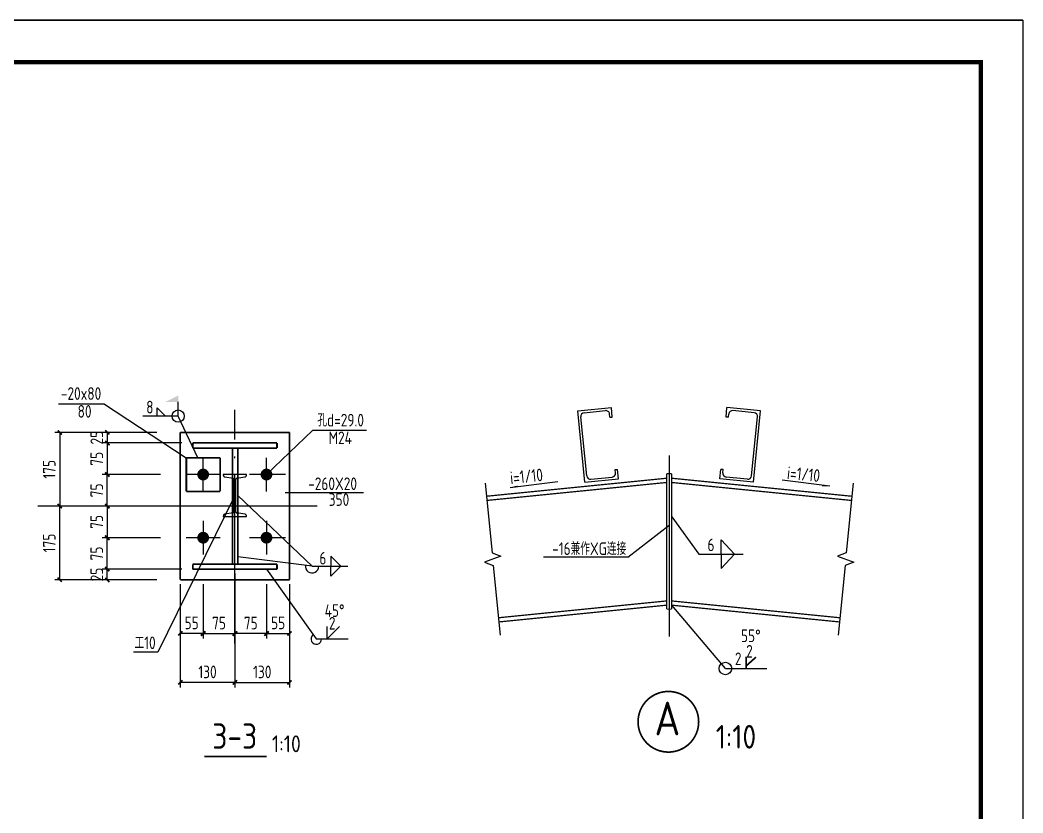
# Model space of a CAD drawing. Header units: millimetres. Extents: x 865974 to 875117, y 41124 to 44891.
# Drawn here: x 871362.8 to 871601, y 41529.3 to 41717.6 of the extents above; entities that cross this region are included whole.
import ezdxf

# ---------------------------------------------------------------- set-up
doc = ezdxf.new("R2010")
doc.units = ezdxf.units.MM
doc.header["$LTSCALE"] = 1000
doc.header["$MEASUREMENT"] = 0
for name, pattern in [('2', [11.4, 9, -0.9, 0.6, -0.9]), ('6', [8.75, 5, -1.25, 1.25, -1.25]), ('DASH', [0.35, 0.25, -0.1]), ('DOTE', [2.42, 2, -0.2, 0.02, -0.2])]:
    doc.linetypes.add(name, pattern=pattern)
for name, color, linetype in [('10', 7, 'Continuous'), ('1000', 2, 'Continuous'), ('111', 253, '6'), ('D2', 6, 'Continuous'), ('DIM', 7, 'Continuous'), ('DOTE', 1, 'DOTE'), ('FEN', 21, 'Continuous'), ('LAYER1', 51, 'Continuous'), ('M_Thin', 7, 'Continuous'), ('Prof', 2, 'Continuous'), ('STRUCTURE', 7, 'Continuous'), ('中文', 7, 'Continuous'), ('尺寸标注', 7, 'Continuous'), ('文字', 7, 'Continuous'), ('柱子', 8, 'Continuous'), ('焊缝标注', 3, 'Continuous'), ('独立基础', 2, 'Continuous'), ('编号标注', 253, 'Continuous'), ('螺栓孔标注', 253, 'Continuous'), ('轴线', 253, '2'), ('钢板标注', 253, 'Continuous')]:
    doc.layers.add(name, color=color, linetype=linetype)
doc.styles.add('GBHZ', font='gbenor.shx', dxfattribs={"width": 0.9, "bigfont": 'gbcbig.shx'})
doc.dimstyles.new('Y10', dxfattribs={"dimscale": 0, "dimtxt": 3, "dimasz": 0.01, "dimexe": 1.2, "dimexo": 1, "dimgap": 1, "dimtad": 1, "dimdec": 0, "dimlfac": 10, "dimzin": 0, "dimdsep": 46, "dimtxsty": 'GBHZ', "dimblk1": 'DX', "dimblk2": 'DX', "dimsah": 1, "dimcen": 0.09, "dimdle": 1, "dimadec": 0, "dimazin": 0, "dimtfac": 1, "dimtdec": 0, "dimtix": 1, "dimtmove": 2, "dimatfit": 3, "dimldrblk": 'DX', "dimfxl": 0, "dimtolj": 1, "dimtzin": 0, "dimarcsym": 0})

# ---------------------------------------------------------------- blocks, each defined once
blk = doc.blocks.new('DX')
at = {"color": 0, "linetype": 'ByBlock', "const_width": 40}
blk.add_lwpolyline([(-54, -51), (46, 49)], dxfattribs=at)
blk = doc.blocks.new('*D47')
at = {"layer": 'Defpoints', "color": 0, "linetype": 'ByBlock', "transparency": 16777216}
for p in [(871413.8, 41576.66), (871426.8, 41576.66), (871426.8, 41560.28)]:
    blk.add_point(p, dxfattribs=at)
at = {"layer": 'DIM', "color": 0, "linetype": 'ByBlock', "lineweight": -2, "transparency": 16777216}
for p, q in [((871413.8, 41575.66), (871413.8, 41559.08)), ((871426.8, 41575.66), (871426.8, 41559.08)), ((871413.81, 41560.28), (871426.79, 41560.28))]:
    blk.add_line(p, q, dxfattribs=at)
at = {"layer": 'DIM', "color": 0, "linetype": 'ByBlock', "lineweight": -2, "transparency": 16777216, "xscale": 0.01, "yscale": 0.01, "zscale": 0.01, "rotation": 180}
blk.add_blockref('DX', (871413.8, 41560.28), dxfattribs=at)
at = {"layer": 'DIM', "color": 0, "linetype": 'ByBlock', "lineweight": -2, "transparency": 16777216, "xscale": 0.01, "yscale": 0.01, "zscale": 0.01}
blk.add_blockref('DX', (871426.8, 41560.28), dxfattribs=at)
at = {"layer": 'DIM', "color": 0, "linetype": 'ByBlock', "transparency": 16777216, "insert": (871420.3, 41562.78), "char_height": 3, "attachment_point": 5, "style": 'GBHZ'}
blk.add_mtext('\\A1;130', dxfattribs=at)
blk = doc.blocks.new('*D48')
at = {"layer": 'Defpoints', "color": 0, "linetype": 'ByBlock', "transparency": 16777216}
for p in [(871413.8, 41577.92), (871400.8, 41576.66), (871400.8, 41560.28)]:
    blk.add_point(p, dxfattribs=at)
at = {"layer": 'DIM', "color": 0, "linetype": 'ByBlock', "lineweight": -2, "transparency": 16777216}
for p, q in [((871413.8, 41576.92), (871413.8, 41559.08)), ((871400.8, 41575.66), (871400.8, 41559.08)), ((871413.79, 41560.28), (871400.81, 41560.28))]:
    blk.add_line(p, q, dxfattribs=at)
at = {"layer": 'DIM', "color": 0, "linetype": 'ByBlock', "lineweight": -2, "transparency": 16777216, "xscale": 0.01, "yscale": 0.01, "zscale": 0.01, "rotation": 180}
blk.add_blockref('DX', (871400.8, 41560.28), dxfattribs=at)
at = {"layer": 'DIM', "color": 0, "linetype": 'ByBlock', "lineweight": -2, "transparency": 16777216, "xscale": 0.01, "yscale": 0.01, "zscale": 0.01}
blk.add_blockref('DX', (871413.8, 41560.28), dxfattribs=at)
at = {"layer": 'DIM', "color": 0, "linetype": 'ByBlock', "transparency": 16777216, "insert": (871407.3, 41562.78), "char_height": 3, "attachment_point": 5, "style": 'GBHZ'}
blk.add_mtext('\\A1;130', dxfattribs=at)
blk = doc.blocks.new('*D49')
at = {"layer": 'Defpoints', "color": 0, "linetype": 'ByBlock', "transparency": 16777216}
for p in [(871392.66, 41619.66), (871372.21, 41602.16), (871389.66, 41602.16)]:
    blk.add_point(p, dxfattribs=at)
at = {"layer": 'DIM', "color": 0, "linetype": 'ByBlock', "lineweight": -2, "transparency": 16777216}
for p, q in [((871391.66, 41619.66), (871371.01, 41619.66)), ((871372.21, 41619.65), (871372.21, 41602.17)), ((871388.66, 41602.16), (871371.01, 41602.16))]:
    blk.add_line(p, q, dxfattribs=at)
at = {"layer": 'DIM', "color": 0, "linetype": 'ByBlock', "lineweight": -2, "transparency": 16777216, "xscale": 0.01, "yscale": 0.01, "zscale": 0.01}
for p, rotation in [((871372.21, 41619.66), 90), ((871372.21, 41602.16), 270)]:
    blk.add_blockref('DX', p, dxfattribs=dict(at, rotation=rotation))
at = {"layer": 'DIM', "color": 0, "linetype": 'ByBlock', "transparency": 16777216, "insert": (871369.71, 41610.91), "char_height": 3, "attachment_point": 5, "rotation": 90, "style": 'GBHZ'}
blk.add_mtext('\\A1;175', dxfattribs=at)
blk = doc.blocks.new('*D50')
at = {"layer": 'Defpoints', "color": 0, "linetype": 'ByBlock', "transparency": 16777216}
for p in [(871372.21, 41602.16), (871389.66, 41602.16), (871392.66, 41584.66)]:
    blk.add_point(p, dxfattribs=at)
at = {"layer": 'DIM', "color": 0, "linetype": 'ByBlock', "lineweight": -2, "transparency": 16777216}
for p, q in [((871388.66, 41602.16), (871371.01, 41602.16)), ((871372.21, 41584.67), (871372.21, 41602.15)), ((871391.66, 41584.66), (871371.01, 41584.66))]:
    blk.add_line(p, q, dxfattribs=at)
at = {"layer": 'DIM', "color": 0, "linetype": 'ByBlock', "lineweight": -2, "transparency": 16777216, "xscale": 0.01, "yscale": 0.01, "zscale": 0.01}
for p, rotation in [((871372.21, 41602.16), 90), ((871372.21, 41584.66), 270)]:
    blk.add_blockref('DX', p, dxfattribs=dict(at, rotation=rotation))
at = {"layer": 'DIM', "color": 0, "linetype": 'ByBlock', "transparency": 16777216, "insert": (871369.71, 41593.41), "char_height": 3, "attachment_point": 5, "rotation": 90, "style": 'GBHZ'}
blk.add_mtext('\\A1;175', dxfattribs=at)
blk = doc.blocks.new('*D51')
at = {"layer": 'Defpoints', "color": 0, "linetype": 'ByBlock', "transparency": 16777216}
for p in [(871400.8, 41584.66), (871406.27, 41584.66), (871400.8, 41571.92)]:
    blk.add_point(p, dxfattribs=at)
at = {"layer": 'DIM', "color": 0, "linetype": 'ByBlock', "lineweight": -2, "transparency": 16777216}
for p, q in [((871400.8, 41583.66), (871400.8, 41570.72)), ((871406.27, 41583.66), (871406.27, 41570.72)), ((871406.26, 41571.92), (871400.81, 41571.92))]:
    blk.add_line(p, q, dxfattribs=at)
at = {"layer": 'DIM', "color": 0, "linetype": 'ByBlock', "lineweight": -2, "transparency": 16777216, "xscale": 0.01, "yscale": 0.01, "zscale": 0.01, "rotation": 180}
blk.add_blockref('DX', (871400.8, 41571.92), dxfattribs=at)
at = {"layer": 'DIM', "color": 0, "linetype": 'ByBlock', "lineweight": -2, "transparency": 16777216, "xscale": 0.01, "yscale": 0.01, "zscale": 0.01}
blk.add_blockref('DX', (871406.27, 41571.92), dxfattribs=at)
at = {"layer": 'DIM', "color": 0, "linetype": 'ByBlock', "transparency": 16777216, "insert": (871403.53, 41574.42), "char_height": 3, "attachment_point": 5, "style": 'GBHZ'}
blk.add_mtext('\\A1;55', dxfattribs=at)
blk = doc.blocks.new('*D52')
at = {"layer": 'Defpoints', "color": 0, "linetype": 'ByBlock', "transparency": 16777216}
for p in [(871413.8, 41587.16), (871406.27, 41584.66), (871413.8, 41571.89)]:
    blk.add_point(p, dxfattribs=at)
at = {"layer": 'DIM', "color": 0, "linetype": 'ByBlock', "lineweight": -2, "transparency": 16777216}
for p, q in [((871413.8, 41586.16), (871413.8, 41570.69)), ((871406.27, 41583.66), (871406.27, 41570.69)), ((871406.28, 41571.89), (871413.79, 41571.89))]:
    blk.add_line(p, q, dxfattribs=at)
at = {"layer": 'DIM', "color": 0, "linetype": 'ByBlock', "lineweight": -2, "transparency": 16777216, "xscale": 0.01, "yscale": 0.01, "zscale": 0.01, "rotation": 180}
blk.add_blockref('DX', (871406.27, 41571.89), dxfattribs=at)
at = {"layer": 'DIM', "color": 0, "linetype": 'ByBlock', "lineweight": -2, "transparency": 16777216, "xscale": 0.01, "yscale": 0.01, "zscale": 0.01}
blk.add_blockref('DX', (871413.8, 41571.89), dxfattribs=at)
at = {"layer": 'DIM', "color": 0, "linetype": 'ByBlock', "transparency": 16777216, "insert": (871410.03, 41574.39), "char_height": 3, "attachment_point": 5, "style": 'GBHZ'}
blk.add_mtext('\\A1;75', dxfattribs=at)
blk = doc.blocks.new('*D53')
at = {"layer": 'Defpoints', "color": 0, "linetype": 'ByBlock', "transparency": 16777216}
for p in [(871396.23, 41619.66), (871383.5, 41617.16), (871402.23, 41617.16)]:
    blk.add_point(p, dxfattribs=at)
at = {"layer": 'DIM', "color": 0, "linetype": 'ByBlock', "lineweight": -2, "transparency": 16777216}
for p, q in [((871395.23, 41619.66), (871382.3, 41619.66)), ((871383.5, 41619.67), (871383.5, 41619.68)), ((871383.5, 41619.66), (871383.5, 41617.16)), ((871401.23, 41617.16), (871382.3, 41617.16)), ((871383.5, 41617.15), (871383.5, 41617.14))]:
    blk.add_line(p, q, dxfattribs=at)
at = {"layer": 'DIM', "color": 0, "linetype": 'ByBlock', "lineweight": -2, "transparency": 16777216, "xscale": 0.01, "yscale": 0.01, "zscale": 0.01}
for p, rotation in [((871383.5, 41619.66), 270), ((871383.5, 41617.16), 90)]:
    blk.add_blockref('DX', p, dxfattribs=dict(at, rotation=rotation))
at = {"layer": 'DIM', "color": 0, "linetype": 'ByBlock', "transparency": 16777216, "insert": (871381, 41618.41), "char_height": 3, "attachment_point": 5, "rotation": 90, "style": 'GBHZ'}
blk.add_mtext('\\A1;25', dxfattribs=at)
blk = doc.blocks.new('*D54')
at = {"layer": 'Defpoints', "color": 0, "linetype": 'ByBlock', "transparency": 16777216}
for p in [(871402.23, 41617.16), (871383.5, 41609.66), (871397.16, 41609.66)]:
    blk.add_point(p, dxfattribs=at)
at = {"layer": 'DIM', "color": 0, "linetype": 'ByBlock', "lineweight": -2, "transparency": 16777216}
for p, q in [((871401.23, 41617.16), (871382.3, 41617.16)), ((871383.5, 41617.15), (871383.5, 41609.67)), ((871396.16, 41609.66), (871382.3, 41609.66))]:
    blk.add_line(p, q, dxfattribs=at)
at = {"layer": 'DIM', "color": 0, "linetype": 'ByBlock', "lineweight": -2, "transparency": 16777216, "xscale": 0.01, "yscale": 0.01, "zscale": 0.01}
for p, rotation in [((871383.5, 41617.16), 90), ((871383.5, 41609.66), 270)]:
    blk.add_blockref('DX', p, dxfattribs=dict(at, rotation=rotation))
at = {"layer": 'DIM', "color": 0, "linetype": 'ByBlock', "transparency": 16777216, "insert": (871381, 41613.41), "char_height": 3, "attachment_point": 5, "rotation": 90, "style": 'GBHZ'}
blk.add_mtext('\\A1;75', dxfattribs=at)
blk = doc.blocks.new('*D55')
at = {"layer": 'Defpoints', "color": 0, "linetype": 'ByBlock', "transparency": 16777216}
for p in [(871383.5, 41587.16), (871402.23, 41587.16), (871396.23, 41584.66)]:
    blk.add_point(p, dxfattribs=at)
at = {"layer": 'DIM', "color": 0, "linetype": 'ByBlock', "lineweight": -2, "transparency": 16777216}
for p, q in [((871401.23, 41587.16), (871382.3, 41587.16)), ((871383.5, 41587.17), (871383.5, 41587.18)), ((871383.5, 41584.66), (871383.5, 41587.16)), ((871395.23, 41584.66), (871382.3, 41584.66)), ((871383.5, 41584.65), (871383.5, 41584.64))]:
    blk.add_line(p, q, dxfattribs=at)
at = {"layer": 'DIM', "color": 0, "linetype": 'ByBlock', "lineweight": -2, "transparency": 16777216, "xscale": 0.01, "yscale": 0.01, "zscale": 0.01}
for p, rotation in [((871383.5, 41587.16), 270), ((871383.5, 41584.66), 90)]:
    blk.add_blockref('DX', p, dxfattribs=dict(at, rotation=rotation))
at = {"layer": 'DIM', "color": 0, "linetype": 'ByBlock', "transparency": 16777216, "insert": (871381, 41585.91), "char_height": 3, "attachment_point": 5, "rotation": 90, "style": 'GBHZ'}
blk.add_mtext('\\A1;25', dxfattribs=at)
blk = doc.blocks.new('*D56')
at = {"layer": 'Defpoints', "color": 0, "linetype": 'ByBlock', "transparency": 16777216}
for p in [(871421.34, 41584.66), (871426.8, 41584.66), (871426.8, 41571.92)]:
    blk.add_point(p, dxfattribs=at)
at = {"layer": 'DIM', "color": 0, "linetype": 'ByBlock', "lineweight": -2, "transparency": 16777216}
for p, q in [((871421.34, 41583.66), (871421.34, 41570.72)), ((871426.8, 41583.66), (871426.8, 41570.72)), ((871421.35, 41571.92), (871426.79, 41571.92))]:
    blk.add_line(p, q, dxfattribs=at)
at = {"layer": 'DIM', "color": 0, "linetype": 'ByBlock', "lineweight": -2, "transparency": 16777216, "xscale": 0.01, "yscale": 0.01, "zscale": 0.01, "rotation": 180}
blk.add_blockref('DX', (871421.34, 41571.92), dxfattribs=at)
at = {"layer": 'DIM', "color": 0, "linetype": 'ByBlock', "lineweight": -2, "transparency": 16777216, "xscale": 0.01, "yscale": 0.01, "zscale": 0.01}
blk.add_blockref('DX', (871426.8, 41571.92), dxfattribs=at)
at = {"layer": 'DIM', "color": 0, "linetype": 'ByBlock', "transparency": 16777216, "insert": (871424.07, 41574.42), "char_height": 3, "attachment_point": 5, "style": 'GBHZ'}
blk.add_mtext('\\A1;55', dxfattribs=at)
blk = doc.blocks.new('*D57')
at = {"layer": 'Defpoints', "color": 0, "linetype": 'ByBlock', "transparency": 16777216}
for p in [(871413.8, 41587.16), (871421.34, 41584.66), (871413.8, 41571.89)]:
    blk.add_point(p, dxfattribs=at)
at = {"layer": 'DIM', "color": 0, "linetype": 'ByBlock', "lineweight": -2, "transparency": 16777216}
for p, q in [((871413.8, 41586.16), (871413.8, 41570.69)), ((871421.34, 41583.66), (871421.34, 41570.69)), ((871421.33, 41571.89), (871413.81, 41571.89))]:
    blk.add_line(p, q, dxfattribs=at)
at = {"layer": 'DIM', "color": 0, "linetype": 'ByBlock', "lineweight": -2, "transparency": 16777216, "xscale": 0.01, "yscale": 0.01, "zscale": 0.01, "rotation": 180}
blk.add_blockref('DX', (871413.8, 41571.89), dxfattribs=at)
at = {"layer": 'DIM', "color": 0, "linetype": 'ByBlock', "lineweight": -2, "transparency": 16777216, "xscale": 0.01, "yscale": 0.01, "zscale": 0.01}
blk.add_blockref('DX', (871421.34, 41571.89), dxfattribs=at)
at = {"layer": 'DIM', "color": 0, "linetype": 'ByBlock', "transparency": 16777216, "insert": (871417.57, 41574.39), "char_height": 3, "attachment_point": 5, "style": 'GBHZ'}
blk.add_mtext('\\A1;75', dxfattribs=at)
blk = doc.blocks.new('*D357')
at = {"layer": 'Defpoints', "color": 0, "linetype": 'ByBlock', "transparency": 16777216}
for p in [(871383.5, 41609.66), (871397.16, 41609.66), (871402.23, 41602.16)]:
    blk.add_point(p, dxfattribs=at)
at = {"layer": 'DIM', "color": 0, "linetype": 'ByBlock', "lineweight": -2, "transparency": 16777216}
for p, q in [((871396.16, 41609.66), (871382.3, 41609.66)), ((871383.5, 41602.17), (871383.5, 41609.65)), ((871401.23, 41602.16), (871382.3, 41602.16))]:
    blk.add_line(p, q, dxfattribs=at)
at = {"layer": 'DIM', "color": 0, "linetype": 'ByBlock', "lineweight": -2, "transparency": 16777216, "xscale": 0.01, "yscale": 0.01, "zscale": 0.01}
for p, rotation in [((871383.5, 41609.66), 90), ((871383.5, 41602.16), 270)]:
    blk.add_blockref('DX', p, dxfattribs=dict(at, rotation=rotation))
at = {"layer": 'DIM', "color": 0, "linetype": 'ByBlock', "transparency": 16777216, "insert": (871381, 41605.91), "char_height": 3, "attachment_point": 5, "rotation": 90, "style": 'GBHZ'}
blk.add_mtext('\\A1;75', dxfattribs=at)
blk = doc.blocks.new('*D359')
at = {"layer": 'Defpoints', "color": 0, "linetype": 'ByBlock', "transparency": 16777216}
for p in [(871383.5, 41594.66), (871397.16, 41594.66), (871402.23, 41587.16)]:
    blk.add_point(p, dxfattribs=at)
at = {"layer": 'DIM', "color": 0, "linetype": 'ByBlock', "lineweight": -2, "transparency": 16777216}
for p, q in [((871396.16, 41594.66), (871382.3, 41594.66)), ((871383.5, 41587.17), (871383.5, 41594.65)), ((871401.23, 41587.16), (871382.3, 41587.16))]:
    blk.add_line(p, q, dxfattribs=at)
at = {"layer": 'DIM', "color": 0, "linetype": 'ByBlock', "lineweight": -2, "transparency": 16777216, "xscale": 0.01, "yscale": 0.01, "zscale": 0.01}
for p, rotation in [((871383.5, 41594.66), 90), ((871383.5, 41587.16), 270)]:
    blk.add_blockref('DX', p, dxfattribs=dict(at, rotation=rotation))
at = {"layer": 'DIM', "color": 0, "linetype": 'ByBlock', "transparency": 16777216, "insert": (871381, 41590.91), "char_height": 3, "attachment_point": 5, "rotation": 90, "style": 'GBHZ'}
blk.add_mtext('\\A1;75', dxfattribs=at)
blk = doc.blocks.new('*D358')
at = {"layer": 'Defpoints', "color": 0, "linetype": 'ByBlock', "transparency": 16777216}
for p in [(871402.23, 41602.16), (871383.5, 41594.66), (871397.16, 41594.66)]:
    blk.add_point(p, dxfattribs=at)
at = {"layer": 'DIM', "color": 0, "linetype": 'ByBlock', "lineweight": -2, "transparency": 16777216}
for p, q in [((871401.23, 41602.16), (871382.3, 41602.16)), ((871383.5, 41602.15), (871383.5, 41594.67)), ((871396.16, 41594.66), (871382.3, 41594.66))]:
    blk.add_line(p, q, dxfattribs=at)
at = {"layer": 'DIM', "color": 0, "linetype": 'ByBlock', "lineweight": -2, "transparency": 16777216, "xscale": 0.01, "yscale": 0.01, "zscale": 0.01}
for p, rotation in [((871383.5, 41602.16), 90), ((871383.5, 41594.66), 270)]:
    blk.add_blockref('DX', p, dxfattribs=dict(at, rotation=rotation))
at = {"layer": 'DIM', "color": 0, "linetype": 'ByBlock', "transparency": 16777216, "insert": (871381, 41598.41), "char_height": 3, "attachment_point": 5, "rotation": 90, "style": 'GBHZ'}
blk.add_mtext('\\A1;75', dxfattribs=at)

msp = doc.modelspace()

# ---------------------------------------------------------------- linework, layer by layer
at = {"color": 0}
for p, q in [((871600.98, 41717.604), (870759.98, 41717.604)), ((870759.98, 41717.604), (871600.98, 41717.604)), ((871600.98, 41717.604), (871600.98, 41123.604))]:
    msp.add_line(p, q, dxfattribs=at)
at = {"color": 7}
for p, q in [((871479.197, 41606.62), (871490.53, 41608.04)), ((871555.085, 41606.872), (871543.752, 41608.292))]:
    msp.add_line(p, q, dxfattribs=at)
at = {"color": 86}
for p, q in [((871507.139, 41590.054), (871516.952, 41597.623)), ((871507.139, 41590.054), (871487.095, 41590.054)), ((871530.322, 41563.59, 2), (871517.552, 41578.633)), ((871530.322, 41563.59, 2), (871540.162, 41563.59, 2))]:
    msp.add_line(p, q, dxfattribs=at)
at = {"color": 0, "const_width": 1}
msp.add_lwpolyline([(871590.98, 41133.604), (870784.98, 41133.604), (870784.98, 41707.604), (871590.98, 41707.604)], close=True, dxfattribs=at)
at = {"color": 7}
for points in [[(871479.197, 41606.62, 0, 0.4, 0), (871480.982, 41606.844, 0.4, 0.4, 0)], [(871555.085, 41606.872, 0, 0.4, 0), (871553.3, 41607.096, 0.4, 0.4, 0)]]:
    msp.add_lwpolyline(points, format="xyseb", dxfattribs=at)
at = {"color": 86, "const_width": 0.4, "elevation": 2}
for points in [[(871535.242, 41563.59), (871535.242, 41566.391)], [(871535.242, 41564.212), (871537.568, 41566.287)]]:
    msp.add_lwpolyline(points, dxfattribs=at)
at = {"ltscale": 0.5, "const_width": 0.4}
msp.add_lwpolyline([(871509.562, 41550.938, 1), (871523.962, 41550.938, 1)], format="xyb", close=True, dxfattribs=at)
at = {"color": 86}
msp.add_circle((871530.322, 41563.59, 2), 1.5, dxfattribs=at)
at = {"layer": '10', "linetype": 'ByBlock'}
for p, q in [((871406.266, 41605.66), (871406.266, 41613.66)), ((871421.303, 41605.66), (871421.303, 41613.66)), ((871410.266, 41609.66), (871402.266, 41609.66)), ((871425.803, 41609.66), (871417.303, 41609.66)), ((871406.266, 41598.66), (871406.266, 41590.66)), ((871421.303, 41598.66), (871421.303, 41590.66)), ((871410.266, 41594.66), (871402.266, 41594.66)), ((871425.803, 41594.66), (871417.303, 41594.66))]:
    msp.add_line(p, q, dxfattribs=at)
at = {"layer": '10', "linetype": 'ByBlock', "const_width": 1.4}
for points in [[(871406.266, 41610.36, 1), (871406.266, 41608.96, 1), (871406.266, 41610.36, 1)], [(871421.303, 41610.36, 1), (871421.303, 41608.96, 1), (871421.303, 41610.36, 1)], [(871406.266, 41593.96, -1), (871406.266, 41595.36, -1), (871406.266, 41593.96, -1)], [(871421.303, 41593.96, -1), (871421.303, 41595.36, -1), (871421.303, 41593.96, -1)]]:
    msp.add_lwpolyline(points, format="xyb", close=True, dxfattribs=at)
at = {"layer": '10', "const_width": 0.45, "elevation": 3}
msp.add_lwpolyline([(871406.517, 41542.688), (871421.38, 41542.688)], dxfattribs=at)
at = {"layer": '1000', "linetype": 'ByBlock', "const_width": 0.4}
for points in [[(871400.803, 41619.66), (871426.803, 41619.66)], [(871400.803, 41619.66), (871400.803, 41584.66)], [(871426.803, 41584.66), (871426.803, 41619.66)], [(871403.803, 41617.16), (871423.803, 41617.16)], [(871403.803, 41615.96), (871403.803, 41617.16)], [(871423.803, 41617.16), (871423.803, 41615.96)], [(871423.803, 41615.96), (871403.803, 41615.96)], [(871413.266, 41588.36), (871413.266, 41615.96)], [(871414.466, 41588.36), (871414.466, 41615.96)], [(871402.266, 41613.66), (871402.266, 41605.66)], [(871410.266, 41613.66), (871402.266, 41613.66)], [(871410.266, 41605.66), (871410.266, 41613.66)], [(871402.266, 41605.66), (871410.266, 41605.66)], [(871403.803, 41588.36), (871403.803, 41587.16)], [(871423.803, 41588.36), (871403.803, 41588.36)], [(871403.803, 41587.16), (871423.803, 41587.16)], [(871423.803, 41587.16), (871423.803, 41588.36)], [(871400.803, 41584.66), (871426.803, 41584.66)]]:
    msp.add_lwpolyline(points, dxfattribs=at)
msp.add_lwpolyline([(871413.803, 41584.76, 1), (871413.803, 41584.56, 1), (871413.803, 41584.76, 1)], format="xyb", close=True, dxfattribs=at)
at = {"layer": '111'}
msp.add_line((871516.952, 41614.151), (871516.952, 41571.158), dxfattribs=at)
at = {"layer": 'D2'}
for p, q in [((871495.26, 41624.767), (871503.218, 41625.563)), ((871496.952, 41607.848), (871495.26, 41624.767)), ((871496.774, 41624.345), (871501.817, 41624.85)), ((871503.443, 41623.314), (871503.218, 41625.563)), ((871530.46, 41623.314), (871530.685, 41625.563)), ((871538.644, 41624.767), (871530.685, 41625.563)), ((871537.129, 41624.345), (871532.086, 41624.85)), ((871536.952, 41607.848), (871538.644, 41624.767)), ((871497.367, 41609.362), (871495.967, 41623.359)), ((871502.883, 41623.258), (871502.804, 41624.042)), ((871502.883, 41623.258), (871503.443, 41623.314)), ((871531.021, 41623.258), (871530.46, 41623.314)), ((871531.021, 41623.258), (871531.099, 41624.042)), ((871536.537, 41609.362), (871537.937, 41623.359)), ((871504.125, 41610.83), (871504.686, 41610.886)), ((871504.204, 41610.045), (871504.125, 41610.83)), ((871504.91, 41608.644), (871504.686, 41610.886)), ((871528.993, 41608.644), (871529.217, 41610.886)), ((871529.778, 41610.83), (871529.217, 41610.886)), ((871529.7, 41610.045), (871529.778, 41610.83)), ((871496.952, 41607.848), (871504.91, 41608.644)), ((871498.353, 41608.554), (871503.397, 41609.059)), ((871536.952, 41607.848), (871528.993, 41608.644)), ((871535.55, 41608.554), (871530.507, 41609.059))]:
    msp.add_line(p, q, dxfattribs=at)
for centre, start, end in [((871496.864, 41623.448), 95.71062, 185.71062), ((871501.907, 41623.953), 5.71062, 95.71062), ((871531.996, 41623.953), 84.28938, 174.28938), ((871537.04, 41623.448), 354.28938, 84.28938), ((871503.307, 41609.956), 275.71062, 5.71062), ((871530.597, 41609.956), 174.28938, 264.28938), ((871498.264, 41609.451), 185.71062, 275.71062), ((871535.64, 41609.451), 264.28938, 354.28938)]:
    msp.add_arc(centre, 0.902, start, end, dxfattribs=at)
at = {"layer": 'DIM'}
for p, q in [((871529.287, 41594.159), (871532.508, 41590.739)), ((871529.287, 41590.739), (871529.287, 41594.159)), ((871529.287, 41587.319), (871532.508, 41590.739)), ((871529.287, 41590.739), (871529.287, 41587.319))]:
    msp.add_line(p, q, dxfattribs=at)
at = {"layer": 'DOTE', "linetype": 'DOTE', "ltscale": 0.02}
for p, q in [((871413.803, 41569.568), (871413.803, 41625.017)), ((871433.313, 41602.16), (871366.962, 41602.16))]:
    msp.add_line(p, q, dxfattribs=at)
at = {"layer": 'FEN'}
msp.add_line((871535.242, 41563.59, 2), (871535.242, 41565.59, 2), dxfattribs=at)
at = {"layer": 'FEN', "elevation": 0.362}
msp.add_lwpolyline([(871517.552, 41578.633, 0, 0.4, 0), (871519.574, 41576.252, 0.4, 0.4, 0)], format="xyseb", dxfattribs=at)
at = {"layer": 'M_Thin'}
for points in [[(871473.228, 41607.636), (871474.885, 41591.069), (871476.975, 41590.273), (871473.094, 41588.88), (871475.184, 41588.084), (871476.84, 41571.517)], [(871560.675, 41607.636), (871559.018, 41591.069), (871556.929, 41590.273), (871560.809, 41588.88), (871558.72, 41588.084), (871557.063, 41571.517)]]:
    msp.add_lwpolyline(points, dxfattribs=at)
at = {"layer": 'Prof', "linetype": 'DASH', "ltscale": 5}
msp.add_lwpolyline([(871411.053, 41599.66), (871416.553, 41599.66), (871416.553, 41599.81, 0.3689195), (871416.195, 41600.229), (871414.252, 41600.553, -0.3689195), (871414.028, 41600.816), (871414.028, 41608.505, -0.3689195), (871414.252, 41608.767), (871416.195, 41609.091, 0.3689195), (871416.553, 41609.511), (871416.553, 41609.66), (871411.053, 41609.66), (871411.053, 41609.511, 0.3689195), (871411.412, 41609.091), (871413.354, 41608.767, -0.3689195), (871413.578, 41608.505), (871413.578, 41600.816, -0.3689195), (871413.354, 41600.553), (871411.412, 41600.229, 0.3689195), (871411.053, 41599.81)], format="xyb", close=True, dxfattribs=at)
at = {"layer": '尺寸标注', "color": 0}
for p, q in [((871413.803, 41604.66), (871395.474, 41567.454)), ((871414.028, 41604.66), (871413.578, 41604.66)), ((871395.474, 41567.454), (871389.704, 41567.454))]:
    msp.add_line(p, q, dxfattribs=at)
at = {"layer": '尺寸标注'}
msp.add_circle((871400.328, 41623.54), 1.46, dxfattribs=at)
msp.add_arc((871432.133, 41587.887), 1.59, 172.73102, 0, dxfattribs=at)
at = {"layer": '柱子', "const_width": 0.3}
for points in [[(871473.542, 41604.502), (871516.352, 41608.783)], [(871473.641, 41603.507), (871516.352, 41607.778)], [(871516.352, 41609.843), (871516.352, 41577.693)], [(871516.352, 41609.843), (871517.552, 41609.843)], [(871517.552, 41609.843), (871517.552, 41577.693)], [(871517.552, 41608.783), (871560.362, 41604.502)], [(871517.552, 41607.778), (871560.262, 41603.507)], [(871476.428, 41575.646), (871516.352, 41579.638)], [(871517.552, 41579.638), (871557.476, 41575.646)], [(871476.527, 41574.651), (871516.352, 41578.633)], [(871516.352, 41577.693), (871517.552, 41577.693)], [(871517.552, 41578.633), (871557.377, 41574.651)]]:
    msp.add_lwpolyline(points, dxfattribs=at)
at = {"layer": '焊缝标注', "linetype": 'ByBlock'}
for p, q in [((871400.328, 41623.54), (871400.328, 41626.904)), ((871395.328, 41623.54), (871395.328, 41625.54)), ((871397.328, 41623.54), (871395.328, 41625.54)), ((871400.328, 41623.54), (871391.908, 41623.54)), ((871405.015, 41613.66), (871400.328, 41623.54)), ((871414.466, 41604.66), (871432.133, 41587.887)), ((871432.133, 41587.887), (871414.466, 41590.14)), ((871436.575, 41590.287), (871438.975, 41587.887)), ((871436.575, 41590.287), (871436.575, 41587.887)), ((871421.272, 41587.16), (871433.144, 41570.603)), ((871432.133, 41587.887), (871440.644, 41587.887)), ((871436.575, 41585.487), (871438.975, 41587.887)), ((871436.575, 41585.487), (871436.575, 41587.887)), ((871435.679, 41570.603), (871438.679, 41573.603)), ((871435.679, 41570.603), (871435.679, 41573.603)), ((871433.144, 41570.603), (871440.679, 41570.603))]:
    msp.add_line(p, q, dxfattribs=at)
msp.add_arc((871433.144, 41570.603), 1.25, 130.18372, 0, dxfattribs=at)
msp.add_solid([(871400.328, 41626.904), (871397.328, 41626.904), (871400.328, 41628.404)], dxfattribs=at)
at = {"layer": '独立基础', "color": 7}
for p, q in [((871517.552, 41599.634), (871524.024, 41590.739)), ((871524.024, 41590.739), (871534.551, 41590.739))]:
    msp.add_line(p, q, dxfattribs=at)
at = {"layer": '编号标注', "linetype": 'ByBlock', "const_width": 0.2}
msp.add_lwpolyline([(871413.803, 41619.56, -1), (871413.803, 41619.76, -1), (871413.803, 41619.56, -1)], format="xyb", close=True, dxfattribs=at)
at = {"layer": '螺栓孔标注', "linetype": 'ByBlock'}
for p, q in [((871382.854, 41626.414), (871371.884, 41626.414)), ((871382.854, 41626.414), (871402.266, 41613.66)), ((871432.241, 41620.098), (871421.303, 41609.66)), ((871445.073, 41620.098), (871432.241, 41620.098))]:
    msp.add_line(p, q, dxfattribs=at)
at = {"layer": '钢板标注', "linetype": 'ByBlock'}
msp.add_line((871425.745, 41605.387), (871444.317, 41605.387), dxfattribs=at)

# ---------------------------------------------------------------- texts
at = {"color": 7, "ltscale": 0.5, "style": 'GBHZ', "width": 0.9}
for rotation, p in [(5.68843, (871479.3, 41607.367)), (354.31157, (871544.833, 41608.63))]:
    msp.add_text('i=1/10', height=3, rotation=rotation, dxfattribs=at).set_placement(p)
at = {"layer": 'FEN', "style": 'GBHZ', "width": 0.9}
for s, p in [('55%%d', (871534.012, 41569.857)), ('2', (871532.557, 41564.4)), ('2', (871535.239, 41566.178))]:
    msp.add_text(s, height=3, dxfattribs=at).set_placement(p)
at = {"layer": 'LAYER1', "color": 7, "style": 'GBHZ', "width": 0.9}
msp.add_text('-16兼作XG连接', height=3, dxfattribs=at).set_placement((871489.159, 41590.549))
at = {"layer": 'STRUCTURE', "color": 4, "style": 'GBHZ', "width": 0.9}
msp.add_text('6', height=3, dxfattribs=at).set_placement((871526.049, 41591.463))
at = {"layer": '中文', "style": 'GBHZ'}
msp.add_text('1:10', height=4, dxfattribs=at).set_placement((871422.606, 41543.704, 2.991))
at = {"layer": '文字', "color": 6, "style": 'GBHZ'}
for s, height, p in [('A', 8, (871513.464, 41547.715)), ('1:10', 5.6, (871528.016, 41544.575, -0.009))]:
    msp.add_text(s, height=height, dxfattribs=at).set_placement(p)
at = {"layer": '焊缝标注', "linetype": 'ByBlock', "style": 'GBHZ', "width": 0.9}
for s, p in [('8', (871392.732, 41624.176)), ('6', (871433.867, 41588.291)), ('45°', (871435.122, 41575.846)), ('2', (871436.122, 41572.846))]:
    msp.add_text(s, height=3, dxfattribs=at).set_placement(p)
at = {"layer": '螺栓孔标注', "linetype": 'ByBlock', "style": 'GBHZ', "width": 0.9}
for s, p in [('-20x80', (871372.466, 41627.397)), ('80', (871376.444, 41623.164)), ('孔d=29.0', (871433.391, 41621.082)), ('M24', (871436.054, 41616.876))]:
    msp.add_text(s, height=3, dxfattribs=at).set_placement(p)
at = {"layer": '轴线', "color": 61, "linetype": 'ByBlock', "style": 'GBHZ'}
msp.add_text('3-3', height=6, dxfattribs=at).set_placement((871408.426, 41544.543, 3))
at = {"layer": '钢板标注', "linetype": 'ByBlock', "style": 'GBHZ', "width": 0.9}
for s, p in [('-260X20', (871431.202, 41605.975)), ('350', (871436.094, 41602.212)), ('工10', (871389.964, 41568.2))]:
    msp.add_text(s, height=3, dxfattribs=at).set_placement(p)

# ---------------------------------------------------------------- dimensions: what is measured, and where the dimension line sits
at = {"layer": 'DIM', "linetype": 'ByBlock'}
for base, p1, p2, angle, picture, middle in [((871372.205, 41602.16), (871392.658, 41619.66), (871389.658, 41602.16), 90, '*D49', (871369.705, 41610.91)), ((871383.503, 41617.16), (871396.234, 41619.66), (871402.234, 41617.16), 90, '*D53', (871381.003, 41618.41)), ((871383.503, 41609.66), (871402.234, 41617.16), (871397.159, 41609.66), 90, '*D54', (871381.003, 41613.41)), ((871383.503, 41609.66), (871402.234, 41602.16), (871397.159, 41609.66), 270, '*D357', (871381.003, 41605.91)), ((871372.205, 41602.16), (871392.658, 41584.66), (871389.658, 41602.16), 270, '*D50', (871369.705, 41593.41)), ((871383.503, 41594.66), (871402.234, 41602.16), (871397.159, 41594.66), 90, '*D358', (871381.003, 41598.41)), ((871383.503, 41594.66), (871402.234, 41587.16), (871397.159, 41594.66), 270, '*D359', (871381.003, 41590.91)), ((871383.503, 41587.16), (871396.234, 41584.66), (871402.234, 41587.16), 270, '*D55', (871381.003, 41585.91)), ((871413.803, 41571.889), (871421.341, 41584.66), (871413.803, 41587.16), 180, '*D57', (871417.572, 41574.389)), ((871426.803, 41571.915), (871421.341, 41584.66), (871426.803, 41584.66), 180, '*D56', (871424.072, 41574.415)), ((871426.803, 41560.281), (871413.803, 41576.66), (871426.803, 41576.66), 180, '*D47', (871420.303, 41562.781))]:
    dim = msp.add_linear_dim(base=base, p1=p1, p2=p2, angle=angle, dimstyle='Y10', override={"dimscale": 1}, dxfattribs=at)
    dim.commit()
    dim.dimension.update_dxf_attribs({"geometry": picture, "text_midpoint": middle})
for base, p1, p2, picture, middle in [((871413.803, 41571.889), (871406.266, 41584.66), (871413.803, 41587.16), '*D52', (871410.034, 41574.389)), ((871400.803, 41571.915), (871406.266, 41584.66), (871400.803, 41584.66), '*D51', (871403.534, 41574.415)), ((871400.803, 41560.281), (871413.803, 41577.924), (871400.803, 41576.66), '*D48', (871407.303, 41562.781))]:
    dim = msp.add_linear_dim(base=base, p1=p1, p2=p2, dimstyle='Y10', override={"dimscale": 1}, dxfattribs=at)
    dim.commit()
    dim.dimension.update_dxf_attribs({"geometry": picture, "text_midpoint": middle})

doc.saveas('drawing.dxf')
